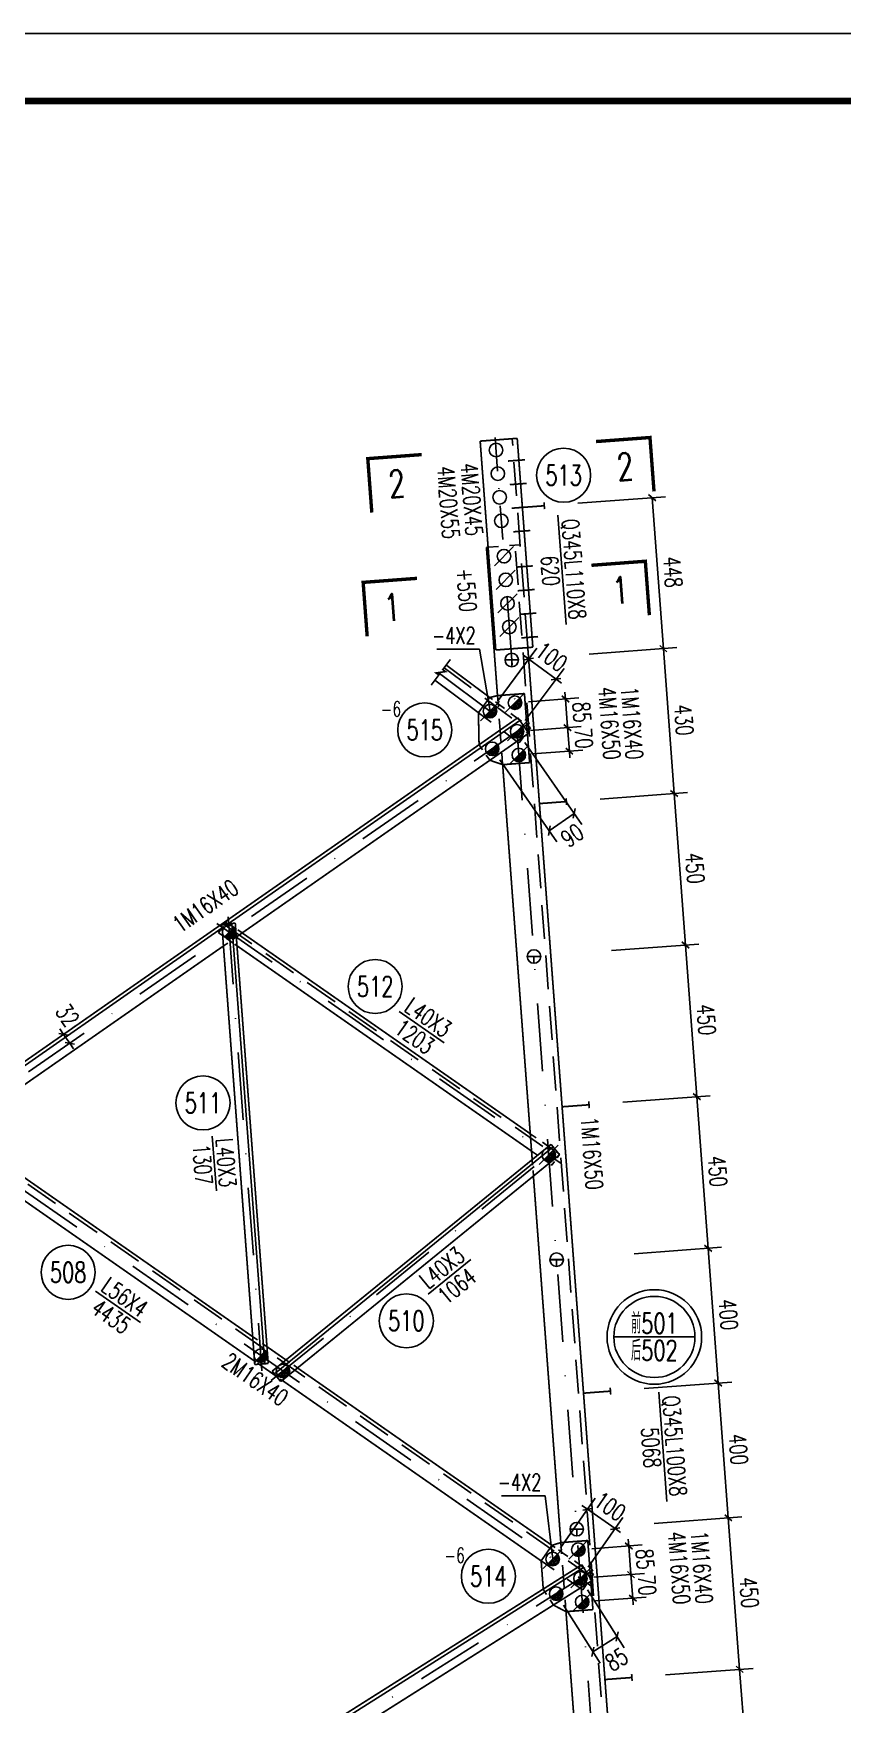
# Model space of a CAD drawing. Header units: millimetres. Extents: x 26087 to 26681, y -12217 to -11797.
# Drawn here: x 26304.9 to 26424.7, y -12044.3 to -11796.9 of the extents above; entities that cross this region are included whole.
import ezdxf
from ezdxf.enums import TextEntityAlignment as Align

# ---------------------------------------------------------------- set-up
doc = ezdxf.new("R2010")
doc.units = ezdxf.units.MM
doc.header["$LTSCALE"] = 10
for name, pattern in [('DASHDOT', [1, 0.5, -0.25, 0, -0.25]), ('DASHDOTX2', [2, 1, -0.5, 0, -0.5]), ('DASHED', [0.75, 0.5, -0.25])]:
    doc.linetypes.add(name, pattern=pattern)
for name, color, linetype in [('1', 1, 'DASHED'), ('2', 1, 'Continuous'), ('3', 1, 'Continuous'), ('4', 2, 'DASHDOTX2'), ('5', 2, 'DASHDOT')]:
    doc.layers.add(name, color=color, linetype=linetype)
doc.styles.add('DXT', font='simplex.shx', dxfattribs={"width": 0.72, "bigfont": 'hztxt.shx'})
doc.styles.get("Standard").update_dxf_attribs({"font": 'SIMPLEX.shx', "width": 0.7, "bigfont": 'gbhzfs.shx'})
doc.dimstyles.new('BZ$0', dxfattribs={"dimtxt": 2.5, "dimasz": 1, "dimexe": 2, "dimexo": 2, "dimgap": 1, "dimtad": 1, "dimdec": 0, "dimlfac": 20, "dimzin": 12, "dimdsep": 46, "dimtxsty": 'DXT', "dimblk": 'OBLIQUE', "dimcen": 0.09, "dimclrd": 1, "dimclre": 1, "dimclrt": 7, "dimadec": 4, "dimazin": 3, "dimtfac": 1.4, "dimtdec": 0, "dimtix": 1, "dimtmove": 2, "dimatfit": 3, "dimldrblk": 'OBLIQUE', "dimfxl": 1, "dimtolj": 1, "dimtzin": 0, "dimarcsym": 0})

# ---------------------------------------------------------------- blocks, each defined once
blk = doc.blocks.new('_Oblique')
at = {"color": 0, "linetype": 'ByBlock', "lineweight": -2}
blk.add_line((-0.5, -0.5), (0.5, 0.5), dxfattribs=at)
blk = doc.blocks.new('*D48')
at = {"layer": '3', "color": 1, "lineweight": -2}
for p, q in [((26384.01, -11899.67), (26383.94, -11898.68)), ((26378.53, -11900.08), (26386.01, -11899.52)), ((26384.01, -11899.67), (26384.27, -11903.16)), ((26378.79, -11903.57), (26386.27, -11903.01)), ((26384.27, -11903.16), (26384.35, -11904.16))]:
    blk.add_line(p, q, dxfattribs=at)
at = {"layer": 'Defpoints', "color": 0}
for p in [(26376.53, -11900.23), (26376.79, -11903.72), (26384.27, -11903.16)]:
    blk.add_point(p, dxfattribs=at)
at = {"layer": '3', "color": 1, "lineweight": -2}
for p, rotation in [((26384.01, -11899.67), 274.2774000000041), ((26384.27, -11903.16), 94.27740000000416)]:
    blk.add_blockref('_Oblique', p, dxfattribs=dict(at, rotation=rotation))
at = {"layer": '3', "color": 7, "insert": (26386.39, -11901.25), "char_height": 2.5, "attachment_point": 5, "rotation": 274.2774, "style": 'DXT'}
blk.add_mtext('\\A1;70', dxfattribs=at)
blk = doc.blocks.new('*D49')
at = {"layer": '3', "color": 1, "lineweight": -2}
for p, q in [((26377.68, -11901.87), (26386.13, -11914)), ((26373.98, -11904.45), (26382.43, -11916.57)), ((26384.98, -11912.36), (26381.29, -11914.93))]:
    blk.add_line(p, q, dxfattribs=at)
at = {"layer": 'Defpoints', "color": 0}
for p in [(26376.53, -11900.23), (26372.84, -11902.81), (26381.29, -11914.93)]:
    blk.add_point(p, dxfattribs=at)
at = {"layer": '3', "color": 1, "lineweight": -2}
for p, rotation in [((26384.98, -11912.36), 34.87190000003529), ((26381.29, -11914.93), 214.8719000000353)]:
    blk.add_blockref('_Oblique', p, dxfattribs=dict(at, rotation=rotation))
at = {"layer": '3', "color": 7, "insert": (26384.68, -11915.62), "char_height": 2.5, "attachment_point": 5, "rotation": 34.8719, "style": 'DXT'}
blk.add_mtext('\\A1;90', dxfattribs=at)
blk = doc.blocks.new('*D50')
at = {"layer": '3', "color": 1, "lineweight": -2}
for p, q in [((26373.72, -11895.64), (26379.47, -11887.92)), ((26378.28, -11889.52), (26377.48, -11888.93)), ((26377.73, -11898.63), (26383.48, -11890.91)), ((26382.29, -11892.51), (26378.28, -11889.52)), ((26382.29, -11892.51), (26383.09, -11893.11))]:
    blk.add_line(p, q, dxfattribs=at)
at = {"layer": 'Defpoints', "color": 0}
for p in [(26378.28, -11889.52), (26372.52, -11897.25), (26376.53, -11900.23)]:
    blk.add_point(p, dxfattribs=at)
at = {"layer": '3', "color": 1, "lineweight": -2}
for p, rotation in [((26378.28, -11889.52), 323.3093999999312), ((26382.29, -11892.51), 143.3093999999312)]:
    blk.add_blockref('_Oblique', p, dxfattribs=dict(at, rotation=rotation))
at = {"layer": '3', "color": 7, "insert": (26381.63, -11889.21), "char_height": 2.5, "attachment_point": 5, "rotation": 323.3094, "style": 'DXT'}
blk.add_mtext('\\A1;100', dxfattribs=at)
blk = doc.blocks.new('*D51')
at = {"layer": '3', "color": 1, "lineweight": -2}
for p, q in [((26378.21, -11895.85), (26385.69, -11895.29)), ((26383.69, -11895.44), (26383.62, -11894.44)), ((26384.01, -11899.67), (26383.69, -11895.44)), ((26378.53, -11900.08), (26386.01, -11899.52)), ((26384.01, -11899.67), (26384.09, -11900.67))]:
    blk.add_line(p, q, dxfattribs=at)
at = {"layer": 'Defpoints', "color": 0}
for p in [(26376.22, -11895.99), (26383.69, -11895.44), (26376.53, -11900.23)]:
    blk.add_point(p, dxfattribs=at)
at = {"layer": '3', "color": 1, "lineweight": -2}
for p, rotation in [((26383.69, -11895.44), 274.276899999921), ((26384.01, -11899.67), 94.27689999992103)]:
    blk.add_blockref('_Oblique', p, dxfattribs=dict(at, rotation=rotation))
at = {"layer": '3', "color": 7, "insert": (26386.1, -11897.39), "char_height": 2.5, "attachment_point": 5, "rotation": 274.2769, "style": 'DXT'}
blk.add_mtext('\\A1;85', dxfattribs=at)
blk = doc.blocks.new('*D52')
at = {"layer": '3', "color": 1, "lineweight": -2}
for p, q in [((26387.9, -12025.43), (26395.38, -12024.88)), ((26393.39, -12025.02), (26393.31, -12024.03)), ((26393.39, -12025.02), (26393.65, -12028.51)), ((26388.16, -12028.92), (26395.64, -12028.37)), ((26393.65, -12028.51), (26393.72, -12029.51))]:
    blk.add_line(p, q, dxfattribs=at)
at = {"layer": 'Defpoints', "color": 0}
for p in [(26385.91, -12025.58), (26386.17, -12029.07), (26393.65, -12028.51)]:
    blk.add_point(p, dxfattribs=at)
at = {"layer": '3', "color": 1, "lineweight": -2}
for p, rotation in [((26393.39, -12025.02), 274.2774000000041), ((26393.65, -12028.51), 94.27740000000416)]:
    blk.add_blockref('_Oblique', p, dxfattribs=dict(at, rotation=rotation))
at = {"layer": '3', "color": 7, "insert": (26395.76, -12026.6), "char_height": 2.5, "attachment_point": 5, "rotation": 274.2774, "style": 'DXT'}
blk.add_mtext('\\A1;70', dxfattribs=at)
blk = doc.blocks.new('*D53')
at = {"layer": '3', "color": 1, "lineweight": -2}
for p, q in [((26386.97, -12027.28), (26392.4, -12035.87)), ((26383.38, -12029.54), (26388.81, -12038.14)), ((26391.33, -12034.18), (26387.74, -12036.45))]:
    blk.add_line(p, q, dxfattribs=at)
at = {"layer": 'Defpoints', "color": 0}
for p in [(26385.91, -12025.58), (26382.31, -12027.85), (26387.74, -12036.45)]:
    blk.add_point(p, dxfattribs=at)
at = {"layer": '3', "color": 1, "lineweight": -2}
for p, rotation in [((26391.33, -12034.18), 32.25560000000356), ((26387.74, -12036.45), 212.2556000000037)]:
    blk.add_blockref('_Oblique', p, dxfattribs=dict(at, rotation=rotation))
at = {"layer": '3', "color": 7, "insert": (26391.27, -12037.58), "char_height": 2.5, "attachment_point": 5, "rotation": 32.2556, "style": 'DXT'}
blk.add_mtext('\\A1;85', dxfattribs=at)
blk = doc.blocks.new('*D54')
at = {"layer": '3', "color": 1, "lineweight": -2}
for p, q in [((26382.95, -12021.08), (26388.08, -12013.72)), ((26386.94, -12015.36), (26386.12, -12014.79)), ((26391.04, -12018.22), (26386.94, -12015.36)), ((26387.05, -12023.94), (26392.18, -12016.58)), ((26391.04, -12018.22), (26391.86, -12018.79))]:
    blk.add_line(p, q, dxfattribs=at)
at = {"layer": 'Defpoints', "color": 0}
for p in [(26386.94, -12015.36), (26381.81, -12022.72), (26385.91, -12025.58)]:
    blk.add_point(p, dxfattribs=at)
at = {"layer": '3', "color": 1, "lineweight": -2}
for p, rotation in [((26386.94, -12015.36), 325.1276999999945), ((26391.04, -12018.22), 145.1276999999945)]:
    blk.add_blockref('_Oblique', p, dxfattribs=dict(at, rotation=rotation))
at = {"layer": '3', "color": 7, "insert": (26390.28, -12014.94), "char_height": 2.5, "attachment_point": 5, "rotation": 325.1277, "style": 'DXT'}
blk.add_mtext('\\A1;100', dxfattribs=at)
blk = doc.blocks.new('*D55')
at = {"layer": '3', "color": 1, "lineweight": -2}
for p, q in [((26393.07, -12020.79), (26392.99, -12019.79)), ((26387.58, -12021.2), (26395.06, -12020.64)), ((26393.39, -12025.02), (26393.07, -12020.79)), ((26387.9, -12025.43), (26395.38, -12024.88)), ((26393.39, -12025.02), (26393.46, -12026.02))]:
    blk.add_line(p, q, dxfattribs=at)
at = {"layer": 'Defpoints', "color": 0}
for p in [(26385.59, -12021.35), (26393.07, -12020.79), (26385.91, -12025.58)]:
    blk.add_point(p, dxfattribs=at)
at = {"layer": '3', "color": 1, "lineweight": -2}
for p, rotation in [((26393.07, -12020.79), 274.2768000000264), ((26393.39, -12025.02), 94.27680000002638)]:
    blk.add_blockref('_Oblique', p, dxfattribs=dict(at, rotation=rotation))
at = {"layer": '3', "color": 7, "insert": (26395.47, -12022.74), "char_height": 2.5, "attachment_point": 5, "rotation": 274.2768, "style": 'DXT'}
blk.add_mtext('\\A1;85', dxfattribs=at)
blk = doc.blocks.new('M16X50')
for p, q in [((-0.283, -0.283), (0.283, 0.283)), ((-0.141, -0.141), (0.141, 0.141))]:
    blk.add_line(p, q)
blk.add_circle((0, 0), 0.2)
for radius in [0.16, 0.12, 0.08, 0.04]:
    blk.add_arc((0, 0), radius, 225, 45)
blk = doc.blocks.new('M16X40')
blk.add_line((-0.141, -0.141), (0.141, 0.141))
blk.add_circle((0, 0), 0.2)
for radius in [0.16, 0.12, 0.08, 0.04]:
    blk.add_arc((0, 0), radius, 225, 45)
blk = doc.blocks.new('*D56')
at = {"layer": '3', "color": 1, "lineweight": -2}
for p, q in [((26385.54, -11866.47), (26398.5, -11865.5)), ((26398.18, -11887.99), (26396.51, -11865.65)), ((26387.21, -11888.81), (26400.17, -11887.84))]:
    blk.add_line(p, q, dxfattribs=at)
at = {"layer": 'Defpoints', "color": 0}
for p in [(26383.54, -11866.62), (26396.51, -11865.65), (26385.22, -11888.96)]:
    blk.add_point(p, dxfattribs=at)
at = {"layer": '3', "color": 1, "lineweight": -2}
for p, rotation in [((26396.51, -11865.65), 94.27720000009928), ((26398.18, -11887.99), 274.2772000000993)]:
    blk.add_blockref('_Oblique', p, dxfattribs=dict(at, rotation=rotation))
at = {"layer": '3', "color": 7, "insert": (26399.59, -11876.65), "char_height": 2.5, "attachment_point": 5, "rotation": 274.2772, "style": 'DXT'}
blk.add_mtext('\\A1;448', dxfattribs=at)
blk = doc.blocks.new('*D57')
at = {"layer": '3', "color": 1, "lineweight": -2}
for p, q in [((26387.21, -11888.81), (26400.17, -11887.84)), ((26399.78, -11909.43), (26398.18, -11887.99)), ((26388.81, -11910.25), (26401.78, -11909.28))]:
    blk.add_line(p, q, dxfattribs=at)
at = {"layer": 'Defpoints', "color": 0}
for p in [(26385.22, -11888.96), (26398.18, -11887.99), (26386.82, -11910.4)]:
    blk.add_point(p, dxfattribs=at)
at = {"layer": '3', "color": 1, "lineweight": -2}
for p, rotation in [((26398.18, -11887.99), 94.27720000009928), ((26399.78, -11909.43), 274.2772000000993)]:
    blk.add_blockref('_Oblique', p, dxfattribs=dict(at, rotation=rotation))
at = {"layer": '3', "color": 7, "insert": (26401.22, -11898.54), "char_height": 2.5, "attachment_point": 5, "rotation": 274.2772, "style": 'DXT'}
blk.add_mtext('\\A1;430', dxfattribs=at)
blk = doc.blocks.new('*D58')
at = {"layer": '3', "color": 1, "lineweight": -2}
for p, q in [((26388.81, -11910.25), (26401.78, -11909.28)), ((26401.46, -11931.86), (26399.78, -11909.43)), ((26390.49, -11932.68), (26403.46, -11931.71))]:
    blk.add_line(p, q, dxfattribs=at)
at = {"layer": 'Defpoints', "color": 0}
for p in [(26386.82, -11910.4), (26399.78, -11909.43), (26388.5, -11932.83)]:
    blk.add_point(p, dxfattribs=at)
at = {"layer": '3', "color": 1, "lineweight": -2}
for p, rotation in [((26399.78, -11909.43), 94.27720000009928), ((26401.46, -11931.86), 274.2772000000993)]:
    blk.add_blockref('_Oblique', p, dxfattribs=dict(at, rotation=rotation))
at = {"layer": '3', "color": 7, "insert": (26402.87, -11920.48), "char_height": 2.5, "attachment_point": 5, "rotation": 274.2772, "style": 'DXT'}
blk.add_mtext('\\A1;450', dxfattribs=at)
blk = doc.blocks.new('*D59')
at = {"layer": '3', "color": 1, "lineweight": -2}
for p, q in [((26390.49, -11932.68), (26403.46, -11931.71)), ((26403.14, -11954.3), (26401.46, -11931.86)), ((26392.17, -11955.12), (26405.13, -11954.15))]:
    blk.add_line(p, q, dxfattribs=at)
at = {"layer": 'Defpoints', "color": 0}
for p in [(26388.5, -11932.83), (26401.46, -11931.86), (26390.18, -11955.27)]:
    blk.add_point(p, dxfattribs=at)
at = {"layer": '3', "color": 1, "lineweight": -2}
for p, rotation in [((26401.46, -11931.86), 94.27720000009928), ((26403.14, -11954.3), 274.2772000000993)]:
    blk.add_blockref('_Oblique', p, dxfattribs=dict(at, rotation=rotation))
at = {"layer": '3', "color": 7, "insert": (26404.54, -11942.91), "char_height": 2.5, "attachment_point": 5, "rotation": 274.2772, "style": 'DXT'}
blk.add_mtext('\\A1;450', dxfattribs=at)
blk = doc.blocks.new('*D60')
at = {"layer": '3', "color": 1, "lineweight": -2}
for p, q in [((26392.17, -11955.12), (26405.13, -11954.15)), ((26404.82, -11976.74), (26403.14, -11954.3)), ((26393.85, -11977.56), (26406.81, -11976.59))]:
    blk.add_line(p, q, dxfattribs=at)
at = {"layer": 'Defpoints', "color": 0}
for p in [(26390.18, -11955.27), (26403.14, -11954.3), (26391.85, -11977.71)]:
    blk.add_point(p, dxfattribs=at)
at = {"layer": '3', "color": 1, "lineweight": -2}
for p, rotation in [((26403.14, -11954.3), 94.27720000009928), ((26404.82, -11976.74), 274.2772000000993)]:
    blk.add_blockref('_Oblique', p, dxfattribs=dict(at, rotation=rotation))
at = {"layer": '3', "color": 7, "insert": (26406.22, -11965.35), "char_height": 2.5, "attachment_point": 5, "rotation": 274.2772, "style": 'DXT'}
blk.add_mtext('\\A1;450', dxfattribs=at)
blk = doc.blocks.new('*D61')
at = {"layer": '3', "color": 1, "lineweight": -2}
for p, q in [((26393.85, -11977.56), (26406.81, -11976.59)), ((26406.31, -11996.68), (26404.82, -11976.74)), ((26395.34, -11997.5), (26408.3, -11996.53))]:
    blk.add_line(p, q, dxfattribs=at)
at = {"layer": 'Defpoints', "color": 0}
for p in [(26391.85, -11977.71), (26404.82, -11976.74), (26393.34, -11997.65)]:
    blk.add_point(p, dxfattribs=at)
at = {"layer": '3', "color": 1, "lineweight": -2}
for p, rotation in [((26404.82, -11976.74), 94.27720000009928), ((26406.31, -11996.68), 274.2772000000993)]:
    blk.add_blockref('_Oblique', p, dxfattribs=dict(at, rotation=rotation))
at = {"layer": '3', "color": 7, "insert": (26407.81, -11986.54), "char_height": 2.5, "attachment_point": 5, "rotation": 274.2772, "style": 'DXT'}
blk.add_mtext('\\A1;400', dxfattribs=at)
blk = doc.blocks.new('*D62')
at = {"layer": '3', "color": 1, "lineweight": -2}
for p, q in [((26395.34, -11997.5), (26408.3, -11996.53)), ((26407.8, -12016.63), (26406.31, -11996.68)), ((26396.83, -12017.45), (26409.79, -12016.48))]:
    blk.add_line(p, q, dxfattribs=at)
at = {"layer": 'Defpoints', "color": 0}
for p in [(26393.34, -11997.65), (26406.31, -11996.68), (26394.84, -12017.6)]:
    blk.add_point(p, dxfattribs=at)
at = {"layer": '3', "color": 1, "lineweight": -2}
for p, rotation in [((26406.31, -11996.68), 94.27720000009928), ((26407.8, -12016.63), 274.2772000000993)]:
    blk.add_blockref('_Oblique', p, dxfattribs=dict(at, rotation=rotation))
at = {"layer": '3', "color": 7, "insert": (26409.3, -12006.49), "char_height": 2.5, "attachment_point": 5, "rotation": 274.2772, "style": 'DXT'}
blk.add_mtext('\\A1;400', dxfattribs=at)
blk = doc.blocks.new('*D63')
at = {"layer": '3', "color": 1, "lineweight": -2}
for p, q in [((26396.83, -12017.45), (26409.79, -12016.48)), ((26409.48, -12039.06), (26407.8, -12016.63)), ((26398.51, -12039.88), (26411.47, -12038.92))]:
    blk.add_line(p, q, dxfattribs=at)
at = {"layer": 'Defpoints', "color": 0}
for p in [(26394.84, -12017.6), (26407.8, -12016.63), (26396.51, -12040.03)]:
    blk.add_point(p, dxfattribs=at)
at = {"layer": '3', "color": 1, "lineweight": -2}
for p, rotation in [((26407.8, -12016.63), 94.27720000009928), ((26409.48, -12039.06), 274.2772000000993)]:
    blk.add_blockref('_Oblique', p, dxfattribs=dict(at, rotation=rotation))
at = {"layer": '3', "color": 7, "insert": (26410.88, -12027.68), "char_height": 2.5, "attachment_point": 5, "rotation": 274.2772, "style": 'DXT'}
blk.add_mtext('\\A1;450', dxfattribs=at)
blk = doc.blocks.new('*D64')
at = {"layer": '3', "color": 1, "lineweight": -2}
for p, q in [((26398.51, -12039.88), (26411.47, -12038.92)), ((26410.97, -12059.01), (26409.48, -12039.06)), ((26400, -12059.83), (26412.96, -12058.86))]:
    blk.add_line(p, q, dxfattribs=at)
at = {"layer": 'Defpoints', "color": 0}
for p in [(26409.48, -12039.06), (26396.51, -12040.03), (26398.01, -12059.98)]:
    blk.add_point(p, dxfattribs=at)
at = {"layer": '3', "color": 1, "lineweight": -2}
for p, rotation in [((26409.48, -12039.06), 94.27720000009928), ((26410.97, -12059.01), 274.2772000000993)]:
    blk.add_blockref('_Oblique', p, dxfattribs=dict(at, rotation=rotation))
at = {"layer": '3', "color": 7, "insert": (26412.47, -12048.87), "char_height": 2.5, "attachment_point": 5, "rotation": 274.2772, "style": 'DXT'}
blk.add_mtext('\\A1;400', dxfattribs=at)
blk = doc.blocks.new('M20X55')
blk.add_line((-0.283, -0.283), (0.283, 0.283))
blk.add_circle((0, 0), 0.2)
blk = doc.blocks.new('$TD_AUDIT_GENERATED_(4EB)')
blk.add_line((-927.98, 467.56), (-333.98, 467.56))
at = {"linetype": 'Continuous', "const_width": 1}
blk.add_lwpolyline([(-902.98, 57.56), (-902.98, 457.56), (-343.98, 457.56), (-343.98, 57.56), (-902.98, 57.56)], dxfattribs=at)
blk = doc.blocks.new('GWTKA2')
at = {"color": 0}
blk.add_blockref('$TD_AUDIT_GENERATED_(4EB)', (23675.2, -9813.43), dxfattribs=at)
blk = doc.blocks.new('*D74')
at = {"color": 1, "lineweight": -2}
for p, q in [((26309.39, -11945.07), (26308.82, -11944.25)), ((26310.3, -11946.39), (26309.39, -11945.07)), ((26310.69, -11944.17), (26311.03, -11943.93)), ((26311.6, -11945.48), (26311.95, -11945.24)), ((26310.3, -11946.39), (26310.88, -11947.21))]:
    blk.add_line(p, q, dxfattribs=at)
at = {"layer": 'Defpoints', "color": 0}
for p in [(26309.05, -11945.31), (26309.39, -11945.07), (26309.96, -11946.62)]:
    blk.add_point(p, dxfattribs=at)
at = {"color": 1, "lineweight": -2}
for p, rotation in [((26309.39, -11945.07), 304.8717760744803), ((26310.3, -11946.39), 124.8717760744803)]:
    blk.add_blockref('_Oblique', p, dxfattribs=dict(at, rotation=rotation))
at = {"color": 7, "insert": (26309.97, -11942.24), "char_height": 2.5, "attachment_point": 5, "rotation": 304.8718, "style": 'DXT'}
blk.add_mtext('\\A1;32', dxfattribs=at)
blk = doc.blocks.new('M20X45')
blk.add_circle((0, 0), 0.2)

msp = doc.modelspace()

# ---------------------------------------------------------------- linework, layer by layer
for p, q in [((26383.797, -11884.436), (26382.585, -11868.231)), ((26376.929, -11898.615), (26333.767, -11928.694)), ((26334.313, -11928.653), (26339.187, -11993.822)), ((26332.859, -11929.327), (26195.003, -12025.396)), ((26365.715, -11946.313), (26359.049, -11941.668)), ((26332.008, -11968.236), (26331.402, -11960.133)), ((26340.591, -11995.3), (26381.874, -11961.732)), ((26369.685, -11978.41), (26363.381, -11983.536)), ((26320.786, -11987.717), (26314.12, -11983.071)), ((26390.853, -11989.857), (26402.853, -11989.857)), ((26398.715, -12014.208), (26397.503, -11998.003)), ((26386.377, -12023.986), (26338.51, -12054.195))]:
    msp.add_line(p, q)
at = {"const_width": 0.25}
for points in [[(26376.548, -11856.861), (26371.063, -11857.271)], [(26378.86, -11887.774), (26376.548, -11856.861)], [(26371.063, -11857.271), (26373.375, -11888.185)], [(26372.238, -11872.977), (26371.988, -11872.996)], [(26371.988, -11872.996), (26373.629, -11894.934)], [(26373.375, -11888.185), (26378.86, -11887.774)], [(26395.873, -12125.319), (26378.112, -11887.83)], [(26366.655, -11889.577), (26365.534, -11891.081), (26365.935, -11891.38), (26364.536, -11891.585), (26364.937, -11891.883), (26363.816, -11893.387)], [(26366.032, -11890.413), (26372.477, -11895.215)], [(26370.804, -11897.461), (26364.359, -11892.659)], [(26372.477, -11895.215), (26370.804, -11897.461)], [(26373.629, -11894.934), (26372.477, -11895.215)], [(26377.618, -11894.636), (26373.629, -11894.934)], [(26373.719, -11896.141), (26373.719, -11896.141)], [(26378.034, -11900.201), (26377.618, -11894.636)], [(26376.643, -11898.205), (26194.717, -12024.986)], [(26370.804, -11897.461), (26370.9, -11902.207)], [(26376.564, -11898.261), (26376.564, -11898.261)], [(26378.244, -11900.502), (26376.643, -11898.205)], [(26334.964, -11930.663), (26378.244, -11900.502)], [(26374.011, -11900.04), (26374.011, -11900.04)], [(26378.382, -11904.858), (26378.066, -11900.626)], [(26376.509, -11901.712), (26376.509, -11901.712)], [(26376.818, -11901.942), (26376.818, -11901.942)], [(26372.501, -11904.505), (26374.393, -11905.156)], [(26374.393, -11905.156), (26378.382, -11904.858)], [(26374.393, -11905.156), (26378.766, -11963.615)], [(26332.817, -11928.765), (26334.811, -11928.616)], [(26337.691, -11993.934), (26332.817, -11928.765)], [(26333.862, -11928.687), (26333.862, -11928.687)], [(26334.811, -11928.616), (26339.685, -11993.785)], [(26334.082, -11931.278), (26334.082, -11931.278)], [(26335.831, -11930.059), (26378.479, -11959.779)], [(26196.318, -12027.283), (26333.058, -11931.991)], [(26378.671, -11962.351), (26335.061, -11931.96)], [(26293.731, -11959.398), (26337.383, -11989.818)], [(26337.652, -11993.418), (26291.282, -11961.104)], [(26340.276, -11994.912), (26381.559, -11961.344)], [(26382.82, -11962.895), (26341.538, -11996.464)], [(26381.173, -11961.657), (26381.173, -11961.657)], [(26381.559, -11961.344), (26382.82, -11962.895)], [(26381.266, -11964.159), (26381.266, -11964.159)], [(26378.947, -11966.045), (26383.004, -12020.285)], [(26339.499, -11991.292), (26342.314, -11993.255)], [(26339.685, -11993.785), (26337.691, -11993.934)], [(26340.903, -11995.684), (26338.324, -11993.886)], [(26341.538, -11996.464), (26340.276, -11994.912)], [(26344.022, -11994.444), (26381.694, -12020.698)], [(26380.093, -12022.995), (26341.761, -11996.282)], [(26383.004, -12020.285), (26381.694, -12020.698)], [(26386.993, -12019.987), (26383.004, -12020.285)], [(26387.415, -12025.631), (26386.993, -12019.987)], [(26381.694, -12020.698), (26380.093, -12022.995)], [(26383.109, -12021.683), (26383.109, -12021.683)], [(26386.11, -12023.563), (26185.371, -12150.249)], [(26380.093, -12022.995), (26380.402, -12027.166)], [(26385.951, -12023.664), (26385.951, -12023.664)], [(26387.605, -12025.931), (26386.11, -12023.563)], [(26339.654, -12056.193), (26387.605, -12025.931)], [(26383.378, -12025.288), (26383.378, -12025.288)], [(26385.874, -12027.023), (26385.874, -12027.023)], [(26386.247, -12027.283), (26386.247, -12027.283)], [(26387.757, -12030.209), (26387.445, -12026.032)], [(26381.896, -12029.534), (26383.768, -12030.507)], [(26383.768, -12030.507), (26387.757, -12030.209)], [(26383.768, -12030.507), (26388.13, -12088.818)]]:
    msp.add_lwpolyline(points, dxfattribs=at)
at = {"color": 2, "const_width": 0.5}
for points in [[(26388.224, -11857.336), (26396.202, -11856.739), (26396.799, -11864.717)], [(26362.403, -11859.267), (26354.426, -11859.864), (26355.022, -11867.841)], [(26387.538, -11875.65), (26395.515, -11875.053), (26396.112, -11883.031)], [(26361.717, -11877.581), (26353.739, -11878.178), (26354.335, -11886.155)]]:
    msp.add_lwpolyline(points, dxfattribs=at)
for centre, radius in [((26383.419, -11862.319), 4), ((26362.859, -11900.016), 4), ((26355.518, -11937.989), 4), ((26330.032, -11955.222), 4), ((26310.065, -11980.291), 4), ((26396.853, -11989.857), 7), ((26360.133, -11987.466), 4), ((26396.853, -11989.857), 6), ((26372.278, -12025.272), 4)]:
    msp.add_circle(centre, radius)
at = {"layer": '1'}
for p, q in [((26378.112, -11887.83), (26375.8, -11856.917)), ((26372.238, -11872.977), (26373.801, -11872.86)), ((26376.974, -11872.623), (26375.411, -11872.74)), ((26395.126, -12125.375), (26376.226, -11872.679)), ((26376.974, -11872.623), (26376.974, -11872.623)), ((26376.974, -11872.623), (26376.974, -11872.623)), ((26365.733, -11890.814), (26378.192, -11900.097)), ((26372.477, -11895.215), (26372.887, -11895.521)), ((26373.719, -11896.141), (26373.309, -11895.836)), ((26373.629, -11894.934), (26373.755, -11896.619)), ((26373.719, -11896.141), (26374.658, -11896.841)), ((26205.636, -11898.615), (26387.562, -12025.396)), ((26370.804, -11897.461), (26372.686, -11898.863)), ((26374.011, -11900.04), (26373.885, -11898.355)), ((26376.564, -11898.261), (26375.625, -11897.561)), ((26376.564, -11898.261), (26377.199, -11898.734)), ((26374.011, -11900.04), (26374.137, -11901.728)), ((26376.509, -11901.712), (26374.626, -11900.309)), ((26376.818, -11901.942), (26377.37, -11901.201)), ((26378.491, -11899.696), (26377.855, -11899.223)), ((26378.491, -11899.696), (26377.938, -11900.437)), ((26378.034, -11900.201), (26378.045, -11900.342)), ((26378.066, -11900.626), (26378.055, -11900.486)), ((26370.9, -11902.207), (26371.428, -11902.966)), ((26372.501, -11904.505), (26371.973, -11903.747)), ((26374.393, -11905.156), (26374.267, -11903.467)), ((26376.509, -11901.712), (26376.611, -11901.788)), ((26376.818, -11901.942), (26376.716, -11901.866)), ((26376.818, -11901.942), (26376.818, -11901.942)), ((26376.818, -11901.942), (26376.818, -11901.942)), ((26333.453, -11928.402), (26333.076, -11928.943)), ((26333.453, -11928.402), (26333.588, -11928.496)), ((26333.862, -11928.687), (26333.727, -11928.593)), ((26333.862, -11928.687), (26334.512, -11929.14)), ((26332.31, -11930.043), (26332.687, -11929.501)), ((26332.31, -11930.043), (26332.895, -11930.45)), ((26332.859, -11929.327), (26333.159, -11929.118)), ((26333.168, -11928.812), (26382.531, -11963.213)), ((26333.767, -11928.694), (26333.467, -11928.903)), ((26334.082, -11931.278), (26333.497, -11930.87)), ((26334.964, -11930.663), (26334.335, -11931.101)), ((26335.831, -11930.059), (26335.181, -11929.606)), ((26333.058, -11931.991), (26333.687, -11931.553)), ((26334.082, -11931.278), (26334.405, -11931.503)), ((26335.061, -11931.96), (26334.738, -11931.735)), ((26378.479, -11959.779), (26379.368, -11960.399)), ((26378.671, -11962.351), (26379.527, -11962.948)), ((26381.173, -11961.657), (26380.284, -11961.037)), ((26381.173, -11961.657), (26381.716, -11962.035)), ((26382.817, -11962.802), (26382.275, -11962.424)), ((26382.817, -11962.802), (26382.44, -11963.344)), ((26378.766, -11963.615), (26378.826, -11964.417)), ((26378.947, -11966.045), (26378.887, -11965.243)), ((26381.266, -11964.159), (26380.41, -11963.563)), ((26381.266, -11964.159), (26381.401, -11964.253)), ((26381.674, -11964.443), (26381.539, -11964.35)), ((26381.674, -11964.443), (26382.051, -11963.902)), ((26337.383, -11989.818), (26338.081, -11990.305)), ((26339.499, -11991.292), (26338.801, -11990.806)), ((26337.652, -11993.418), (26337.874, -11993.573)), ((26338.324, -11993.886), (26338.102, -11993.732)), ((26342.314, -11993.255), (26342.878, -11993.647)), ((26344.022, -11994.444), (26343.458, -11994.052)), ((26340.903, -11995.684), (26341.186, -11995.881)), ((26341.761, -11996.282), (26341.478, -11996.085)), ((26381.694, -12020.698), (26382.161, -12021.023)), ((26383.109, -12021.683), (26382.642, -12021.358)), ((26383.004, -12020.285), (26383.127, -12021.936)), ((26383.109, -12021.683), (26384.047, -12022.337)), ((26380.093, -12022.995), (26382.001, -12024.324)), ((26383.378, -12025.288), (26383.255, -12023.637)), ((26385.951, -12023.664), (26385.013, -12023.01)), ((26385.951, -12023.664), (26386.577, -12024.1)), ((26387.848, -12024.986), (26387.222, -12024.55)), ((26387.848, -12024.986), (26387.319, -12025.744)), ((26380.402, -12027.166), (26380.895, -12027.947)), ((26383.378, -12025.288), (26383.507, -12027.01)), ((26385.874, -12027.023), (26383.967, -12025.694)), ((26385.874, -12027.023), (26385.997, -12027.109)), ((26386.247, -12027.283), (26386.124, -12027.197)), ((26386.247, -12027.283), (26386.775, -12026.525)), ((26386.247, -12027.283), (26386.247, -12027.283)), ((26386.247, -12027.283), (26386.247, -12027.283)), ((26387.415, -12025.631), (26387.425, -12025.763)), ((26387.445, -12026.032), (26387.435, -12025.9)), ((26381.896, -12029.534), (26381.403, -12028.752)), ((26383.768, -12030.507), (26383.64, -12028.785))]:
    msp.add_line(p, q, dxfattribs=at)
at = {"layer": '2'}
for p, q in [((26364.662, -11888.043), (26370.955, -11888.043)), ((26372.523, -11897.245), (26370.955, -11888.043)), ((26374.245, -12013.372), (26380.678, -12013.372)), ((26381.805, -12022.725), (26380.678, -12013.372))]:
    msp.add_line(p, q, dxfattribs=at)
at = {"layer": '2', "const_width": 0.25}
for points in [[(26375.194, -11860.221), (26377.687, -11860.035)], [(26375.455, -11863.711), (26377.948, -11863.525)], [(26376.564, -11867.14), (26380.553, -11866.842), (26380.59, -11867.341), (26380.516, -11866.343)], [(26375.716, -11867.201), (26378.209, -11867.015)], [(26375.977, -11870.692), (26378.471, -11870.505)], [(26376.369, -11875.927), (26378.862, -11875.741)], [(26376.63, -11879.417), (26379.123, -11879.231)], [(26376.891, -11882.908), (26379.384, -11882.721)], [(26377.152, -11886.398), (26379.645, -11886.211)], [(26374.742, -11889.664), (26375.742, -11889.664), (26375.742, -11890.664), (26375.742, -11889.664), (26376.742, -11889.664)], [(26379.838, -11910.918), (26383.827, -11910.62), (26383.865, -11911.118), (26383.79, -11910.121)], [(26378.023, -11933.542), (26379.023, -11933.542), (26379.023, -11934.542), (26379.023, -11933.542), (26380.023, -11933.542)], [(26383.195, -11955.793), (26387.183, -11955.494), (26387.221, -11955.993), (26387.146, -11954.996)], [(26381.38, -11978.417), (26382.38, -11978.417), (26382.38, -11979.417), (26382.38, -11978.417), (26383.38, -11978.417)], [(26386.364, -11998.174), (26390.353, -11997.876), (26390.39, -11998.375), (26390.316, -11997.377)], [(26384.363, -12018.305), (26385.363, -12018.305), (26385.363, -12019.305), (26385.363, -12018.305), (26386.363, -12018.305)], [(26389.534, -12040.556), (26393.523, -12040.258), (26393.56, -12040.756), (26393.486, -12039.759)]]:
    msp.add_lwpolyline(points, dxfattribs=at)
at = {"layer": '2'}
for centre in [(26375.742, -11889.664), (26379.023, -11933.542), (26382.38, -11978.417), (26385.363, -12018.305)]:
    msp.add_circle(centre, 1, dxfattribs=at)
at = {"layer": '4'}
for p, q in [((26395.282, -12150.935), (26374.407, -11871.812)), ((26364.862, -11891.537), (26378.336, -11901.577)), ((26378.378, -11898.946), (26194.811, -12026.87)), ((26204.186, -11898.946), (26387.753, -12026.87)), ((26332.061, -11928.651), (26383.066, -11964.195)), ((26333.739, -11927.693), (26338.763, -11994.856)), ((26340.131, -11996.319), (26382.965, -11961.489)), ((26387.81, -12024.383), (26185.379, -12152.136))]:
    msp.add_line(p, q, dxfattribs=at)
at = {"layer": '5'}
msp.add_line((26374.407, -11871.812), (26373.232, -11856.106), dxfattribs=at)

# ---------------------------------------------------------------- block references
msp.add_blockref('GWTKA2', (3339.306, -2451.058))
at = {"layer": '2'}
for name, p, xscale, yscale, zscale in [('M20X45', (26373.418, -11858.599), 4.99999986754483, 4.99999986754483, 4.999999867545234), ('M20X45', (26373.68, -11862.089), 4.99999986754483, 4.99999986754483, 4.999999867545234), ('M20X45', (26373.941, -11865.579), 4.99999986754483, 4.99999986754483, 4.999999867545234), ('M20X45', (26374.202, -11869.07), 4.99999986754483, 4.99999986754483, 4.999999867545234), ('M20X55', (26374.593, -11874.305), 5, 5, 5), ('M20X55', (26374.854, -11877.795), 5, 5, 5), ('M20X55', (26375.115, -11881.286), 5, 5, 5), ('M20X55', (26375.376, -11884.776), 5, 5, 5), ('M16X50', (26372.523, -11897.245), 5, 5, 5), ('M16X50', (26376.215, -11895.994), 5, 5, 5), ('M16X50', (26376.532, -11900.233), 5, 5, 5), ('M16X40', (26372.84, -11902.805), 5, 5, 5), ('M16X50', (26376.793, -11903.723), 5, 5, 5), ('M16X40', (26333.907, -11929.937), 5, 5, 5), ('M16X50', (26381.22, -11962.908), 5, 5, 5), ('M16X40', (26338.595, -11992.613), 5, 5, 5), ('M16X40', (26341.876, -11994.9), 5, 5, 5), ('M16X50', (26385.59, -12021.346), 5, 5, 5), ('M16X50', (26381.805, -12022.725), 5, 5, 5), ('M16X50', (26385.907, -12025.584), 5, 5, 5), ('M16X40', (26382.313, -12027.852), 5, 5, 5), ('M16X50', (26386.168, -12029.074), 5, 5, 5)]:
    msp.add_blockref(name, p, dxfattribs=dict(at, xscale=xscale, yscale=yscale, zscale=zscale))

# ---------------------------------------------------------------- texts
at = {"color": 2, "width": 0.7}
for s, rotation, p in [('2', 4.27731, (26392.512, -11861.026)), ('2', 4.27715, (26358.713, -11863.554)), ('1', 4.27731, (26391.825, -11879.34)), ('1', 4.27715, (26358.026, -11881.868))]:
    msp.add_text(s, height=4, rotation=rotation, dxfattribs=at).set_placement(p, align=Align.MIDDLE)
at = {"width": 0.7}
for s, p in [('513', (26383.419, -11862.319)), ('515', (26362.859, -11900.016)), ('512', (26355.518, -11937.989)), ('511', (26330.032, -11955.222)), ('508', (26310.065, -11980.292)), ('510', (26360.133, -11987.466)), ('514', (26372.278, -12025.273))]:
    msp.add_text(s, height=3, dxfattribs=at).set_placement(p, align=Align.MIDDLE_CENTER)
for s, rotation, p in [('Q345L110X8', 274.2772, (26383.69, -11876.296)), ('+550', 274.2772, (26367.817, -11879.422)), ('620', 274.2772, (26380.2, -11876.557)), ('L40X3', 325.1282, (26362.668, -11943.58)), ('1203', 325.1282, (26360.666, -11946.452)), ('L40X3', 274.2772, (26332.204, -11964.147)), ('1307', 274.2772, (26328.714, -11964.408)), ('L40X3', 39.1158, (26366.218, -11980.585)), ('1064', 39.1158, (26368.426, -11983.3)), ('L56X4', 325.1282, (26317.739, -11984.984)), ('4435', 325.1282, (26315.738, -11987.855)), ('Q345L100X8', 274.2772, (26398.608, -12006.068)), ('5068', 274.2772, (26395.117, -12006.329))]:
    msp.add_text(s, height=2.5, rotation=rotation, dxfattribs=at).set_placement(p, align=Align.CENTER)
for p in [(26356.35, -11898.016), (26365.769, -12023.272)]:
    msp.add_text('-6', height=2.2, dxfattribs=at).set_placement(p)
for s, p in [('\\M+5C7B0501', (26396.853, -11989.357)), ('\\M+5BAF3502', (26396.853, -11993.357))]:
    msp.add_text(s, height=3, dxfattribs=at).set_placement(p, align=Align.CENTER)
at = {"layer": '2', "width": 0.7}
for p in [(26363.955, -11887.293), (26373.678, -12012.622)]:
    msp.add_text('-4X2', height=2.5, dxfattribs=at).set_placement(p)
at = {"layer": '3', "width": 0.7}
for s, rotation, p in [('4M20X55', 274.2772, (26364.37, -11866.5)), ('4M20X45', 274.2772, (26367.819, -11866.053)), ('4M16X50', 274.2772, (26388.215, -11899.186)), ('1M16X40', 274.2772, (26391.545, -11899.154)), ('1M16X40', 34.8718, (26331.539, -11927.724)), ('1M16X50', 274.2772, (26385.612, -11962.821)), ('2M16X40', 325.1282, (26336.632, -11997.772)), ('4M16X50', 274.2772, (26398.535, -12024.196)), ('1M16X40', 274.2772, (26401.88, -12024.116))]:
    msp.add_text(s, height=2.5, rotation=rotation, dxfattribs=at).set_placement(p, align=Align.BOTTOM_CENTER)

# ---------------------------------------------------------------- dimensions: what is measured, and where the dimension line sits
dim = msp.add_linear_dim(base=(26309.39, -11945.073), p1=(26309.962, -11946.624), p2=(26309.047, -11945.312), angle=124.87178, dimstyle='BZ$0')
dim.commit()
dim.dimension.update_dxf_attribs({"geometry": '*D74', "text_midpoint": (26309.972, -11942.245), "dimtype": 129})
at = {"layer": '3'}
for base, p1, p2, angle, text, picture, middle in [((26396.508, -11865.649), (26385.215, -11888.956), (26383.545, -11866.618), 274.2772, '448', '*D56', (26399.588, -11876.65)), ((26378.277, -11889.523), (26376.532, -11900.233), (26372.523, -11897.245), 323.3094, '100', '*D50', (26381.626, -11889.212)), ((26398.179, -11887.986), (26386.819, -11910.396), (26385.215, -11888.956), 274.2772, '430', '*D57', (26401.225, -11898.539)), ((26383.694, -11895.435), (26376.532, -11900.233), (26376.215, -11895.994), 274.2769, '85', '*D51', (26386.096, -11897.386)), ((26384.272, -11903.163), (26376.532, -11900.233), (26376.793, -11903.723), 274.2774, '70', '*D48', (26386.385, -11901.251)), ((26399.783, -11909.427), (26388.497, -11932.833), (26386.819, -11910.396), 274.2772, '450', '*D58', (26402.865, -11920.477)), ((26401.461, -11931.864), (26390.175, -11955.271), (26388.497, -11932.833), 274.2772, '450', '*D59', (26404.544, -11942.915)), ((26403.139, -11954.301), (26391.853, -11977.708), (26390.175, -11955.271), 274.2772, '450', '*D60', (26406.222, -11965.352)), ((26404.817, -11976.739), (26393.345, -11997.652), (26391.853, -11977.708), 274.2772, '400', '*D61', (26407.806, -11986.543)), ((26406.309, -11996.683), (26394.836, -12017.597), (26393.345, -11997.652), 274.2772, '400', '*D62', (26409.298, -12006.487)), ((26386.938, -12015.359), (26385.907, -12025.584), (26381.805, -12022.725), 325.1277, '100', '*D54', (26390.276, -12014.943)), ((26407.8, -12016.627), (26396.515, -12040.034), (26394.836, -12017.597), 274.2772, '450', '*D63', (26410.883, -12027.678)), ((26393.069, -12020.787), (26385.907, -12025.584), (26385.59, -12021.346), 274.2768, '85', '*D55', (26395.471, -12022.738)), ((26393.647, -12028.514), (26385.907, -12025.584), (26386.168, -12029.074), 274.2774, '70', '*D52', (26395.76, -12026.602)), ((26409.478, -12039.064), (26398.006, -12059.978), (26396.515, -12040.034), 274.2772, '400', '*D64', (26412.468, -12048.869))]:
    dim = msp.add_linear_dim(base=base, p1=p1, p2=p2, angle=angle, text=text, dimstyle='BZ$0', dxfattribs=at)
    dim.commit()
    dim.dimension.update_dxf_attribs({"geometry": picture, "text_midpoint": middle})
for base, p1, p2, angle, text, picture, middle in [((26381.291, -11914.931), (26376.532, -11900.233), (26372.84, -11902.805), 34.8719, '90', '*D49', (26384.677, -11915.619)), ((26387.739, -12036.45), (26385.907, -12025.584), (26382.313, -12027.852), 32.2556, '85', '*D53', (26391.267, -12037.58))]:
    dim = msp.add_linear_dim(base=base, p1=p1, p2=p2, angle=angle, text=text, dimstyle='BZ$0', dxfattribs=at)
    dim.commit()
    dim.dimension.update_dxf_attribs({"geometry": picture, "text_midpoint": middle, "dimtype": 128})

doc.saveas('drawing.dxf')
